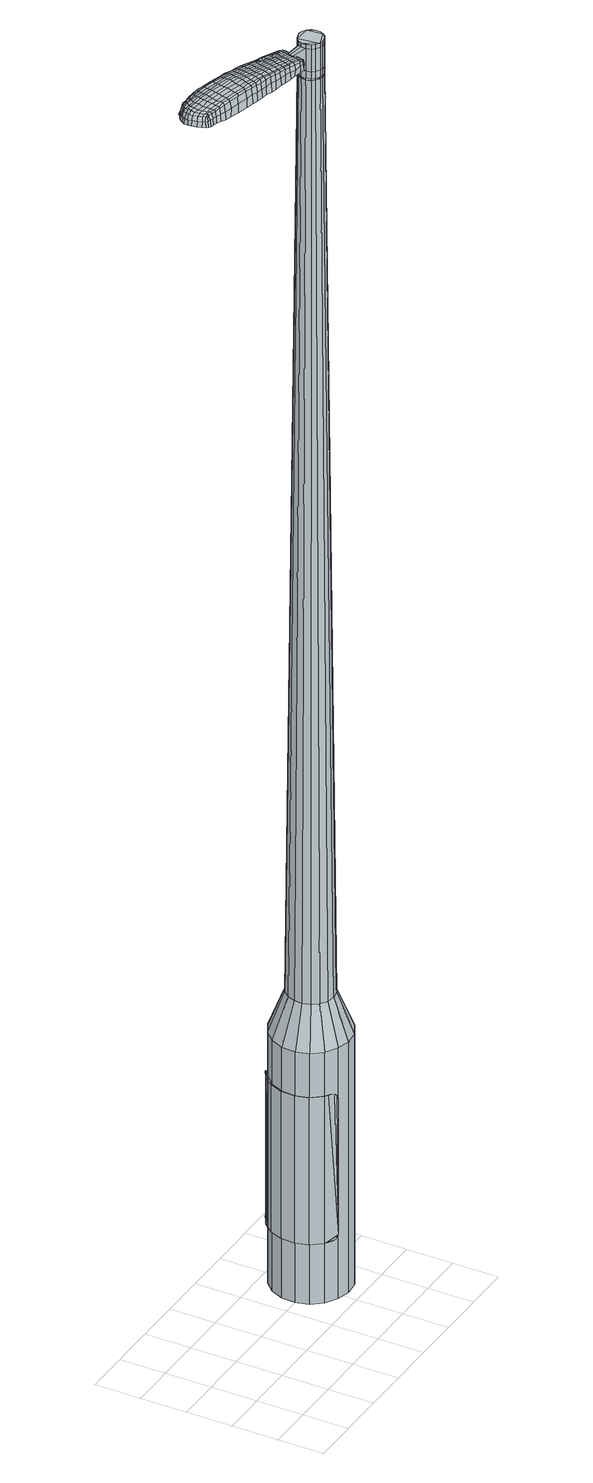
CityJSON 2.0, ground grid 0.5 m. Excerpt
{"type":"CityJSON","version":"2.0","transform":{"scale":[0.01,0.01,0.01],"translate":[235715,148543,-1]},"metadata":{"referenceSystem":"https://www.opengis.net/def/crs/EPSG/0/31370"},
"CityObjects":{
"object1":{"type":"GenericCityObject","attributes":{"cluster":137,"mean_distance_to_centroid":0.184,"new_centroid_x":235717.12,"new_centroid_y":148544.07,"mean_distance_to_camera":5.42,"H1":-834.09,"H2":-298.3,"Z_final":111.54,"cluster2":-1,"proj_x":235718.02,"proj_y":148540.11,"id_line":62573,"bearing_l":77.19,"distance":4.06,"orientation":"left","G_obj":167.19},"geometry":[{"type":"MultiSurface","lod":"2","boundaries":[[[0,1,2,3]],[[1,4,5,2]],[[4,6,7,5]],[[6,8,9,7]],[[8,10,11,9]],[[10,12,13,11]],[[12,14,15,13]],[[14,16,17,15]],[[16,18,19,17]],[[18,20,21,19]],[[20,22,23,21]],[[22,24,25,23]],[[24,26,27,25]],[[26,28,29,27]],[[28,30,31,29]],[[30,32,33,31]],[[32,34,35,33]],[[34,0,3,35]],[[36,37,38,39]],[[38,40,41,42]],[[41,43,42]],[[42,44,45,46]],[[45,47,46]],[[46,48,49,50]],[[49,51,50]],[[42,46,50,38]],[[50,52,39,38]],[[53,36,39]],[[2,5,7,35]],[[7,9,11,15]],[[11,13,15]],[[15,17,19,23]],[[19,21,23]],[[23,25,27,31]],[[27,29,31]],[[15,23,31,7]],[[31,33,35,7]],[[3,2,35]],[[1,0,54,55]],[[0,34,56,54]],[[34,32,57,56]],[[32,30,58,57]],[[30,28,59,58]],[[28,26,60,59]],[[26,24,61,60]],[[24,22,62,61]],[[22,20,63,62]],[[20,18,64,63]],[[18,16,65,64]],[[16,14,66,65]],[[14,12,67,66]],[[12,10,68,67]],[[10,8,69,68]],[[8,6,70,69]],[[6,4,71,70]],[[4,1,55,71]],[[55,54,72,73]],[[54,56,74,72]],[[56,57,75,74]],[[57,58,76,75]],[[58,59,77,76]],[[59,60,78,77]],[[60,61,79,78]],[[61,62,80,79]],[[62,63,81,80]],[[63,64,82,81]],[[64,65,83,82]],[[65,66,84,83]],[[66,67,85,84]],[[67,68,86,85]],[[68,69,87,86]],[[69,70,88,87]],[[70,71,89,88]],[[71,55,73,89]],[[90,91,92,73]],[[74,93,91,90]],[[94,95,93,74]],[[76,96,95,94]],[[97,98,96,76]],[[99,100,98,97]],[[79,101,100,99]],[[80,102,101,79]],[[103,104,102,80]],[[82,105,104,103]],[[83,106,105,82]],[[107,108,106,83]],[[85,109,108,107]],[[110,111,109,85]],[[112,113,111,110]],[[88,114,113,112]],[[89,115,114,88]],[[73,92,115,89]],[[116,117,118,119]],[[120,116,119,121]],[[122,120,121,123]],[[124,122,123,125]],[[126,124,125,127]],[[128,126,127,129]],[[130,128,129,131]],[[132,130,131,133]],[[134,132,133,135]],[[136,134,135,137]],[[138,136,137,139]],[[140,138,139,141]],[[142,140,141,143]],[[144,142,143,145]],[[146,144,145,147]],[[148,146,147,149]],[[72,90,73]],[[72,74,90]],[[75,94,74]],[[75,76,94]],[[77,97,76]],[[77,78,99,97]],[[78,79,99]],[[81,103,80]],[[81,82,103]],[[84,107,83]],[[84,85,107]],[[86,110,85]],[[86,87,112,110]],[[87,88,112]],[[150,92,91]],[[151,113,114]],[[151,152,111,113]],[[152,109,111]],[[153,108,109]],[[153,106,108]],[[154,104,105]],[[154,102,104]],[[155,100,101]],[[155,156,98,100]],[[156,96,98]],[[157,95,96]],[[157,93,95]],[[150,91,93]],[[39,52,148,158]],[[92,150,159,149]],[[53,39,158,117]],[[150,93,118,159]],[[36,53,117,116]],[[93,157,119,118]],[[37,36,116,120]],[[157,96,121,119]],[[38,37,120,122]],[[96,156,123,121]],[[40,38,122,124]],[[156,155,125,123]],[[41,40,124,126]],[[155,101,127,125]],[[43,41,126,128]],[[101,102,129,127]],[[42,43,128,130]],[[102,154,131,129]],[[44,42,130,132]],[[154,105,133,131]],[[45,44,132,134]],[[105,106,135,133]],[[47,45,134,136]],[[106,153,137,135]],[[46,47,136,138]],[[153,109,139,137]],[[48,46,138,140]],[[109,152,141,139]],[[49,48,140,142]],[[152,151,143,141]],[[51,49,142,144]],[[151,114,145,143]],[[50,51,144,146]],[[114,115,147,145]],[[52,50,146,148]],[[115,92,149,147]],[[148,149,160,161]],[[149,159,162,160]],[[159,118,163,162]],[[118,117,164,163]],[[117,158,165,164]],[[158,148,161,165]],[[166,167,168,169]],[[170,166,169,171]],[[166,170,172,173]],[[167,166,173,174]],[[175,176,177,178]],[[179,175,178,180]],[[175,179,181,182]],[[176,175,182,183]],[[184,185,186,187]],[[188,184,187,189]],[[184,188,190,191]],[[185,184,191,192]],[[193,194,195,196]],[[197,193,196,198]],[[193,197,199,200]],[[194,193,200,201]],[[202,203,204,205]],[[206,202,205,207]],[[202,206,208,209]],[[203,202,209,210]],[[211,212,213,214]],[[215,211,214,216]],[[211,215,217,218]],[[212,211,218,219]],[[220,221,222,223]],[[212,220,223,213]],[[220,212,219,224]],[[221,220,224,225]],[[226,227,228,229]],[[221,226,229,222]],[[226,221,225,230]],[[227,226,230,231]],[[232,170,171,233]],[[227,232,233,228]],[[232,227,231,234]],[[170,232,234,172]],[[235,236,237,238]],[[239,235,238,240]],[[235,239,241,242]],[[236,235,242,243]],[[244,245,246,247]],[[236,244,247,237]],[[244,236,243,248]],[[245,244,248,249]],[[250,251,252,253]],[[245,250,253,246]],[[250,245,249,254]],[[251,250,254,255]],[[256,257,258,259]],[[251,256,259,252]],[[256,251,255,260]],[[257,256,260,261]],[[262,167,174,263]],[[257,262,263,258]],[[262,257,261,264]],[[167,262,264,168]],[[265,266,267,268]],[[269,265,268,270]],[[265,269,271,272]],[[266,265,272,273]],[[274,275,276,277]],[[266,274,277,267]],[[274,266,273,278]],[[275,274,278,279]],[[280,281,282,283]],[[275,280,283,276]],[[280,275,279,284]],[[281,280,284,285]],[[286,179,180,287]],[[281,286,287,282]],[[286,281,285,288]],[[179,286,288,181]],[[289,290,291,292]],[[293,289,292,294]],[[289,293,295,296]],[[290,289,296,297]],[[298,299,300,301]],[[290,298,301,291]],[[298,290,297,302]],[[299,298,302,303]],[[304,305,306,307]],[[299,304,307,300]],[[304,299,303,308]],[[305,304,308,309]],[[310,311,312,313]],[[305,310,313,306]],[[310,305,309,314]],[[311,310,314,315]],[[316,176,183,317]],[[311,316,317,312]],[[316,311,315,318]],[[176,316,318,177]],[[319,205,204,320]],[[321,319,320,322]],[[319,321,323,324]],[[205,319,324,207]],[[325,321,322,326]],[[327,325,326,328]],[[325,327,329,330]],[[321,325,330,323]],[[331,327,328,332]],[[333,331,332,334]],[[331,333,335,336]],[[327,331,336,329]],[[337,333,334,338]],[[339,337,338,340]],[[337,339,341,342]],[[333,337,342,335]],[[343,339,340,344]],[[194,343,344,195]],[[343,194,201,345]],[[339,343,345,341]],[[346,347,192,191]],[[348,346,191,190]],[[346,348,349,350]],[[347,346,350,351]],[[352,353,351,350]],[[354,352,350,349]],[[352,354,355,356]],[[353,352,356,357]],[[358,359,357,356]],[[360,358,356,355]],[[358,360,361,362]],[[359,358,362,363]],[[364,365,363,362]],[[366,364,362,361]],[[364,366,199,197]],[[365,364,197,198]],[[367,368,369,370]],[[269,367,370,271]],[[367,269,270,371]],[[368,367,371,372]],[[373,188,189,374]],[[368,373,374,369]],[[373,368,372,375]],[[188,373,375,190]],[[376,377,378,379]],[[215,376,379,217]],[[376,215,216,380]],[[377,376,380,381]],[[382,383,384,385]],[[377,382,385,378]],[[382,377,381,386]],[[383,382,386,387]],[[388,185,192,389]],[[383,388,389,384]],[[388,383,387,390]],[[185,388,390,186]],[[391,392,393,394]],[[173,391,394,174]],[[391,173,172,395]],[[392,391,395,396]],[[397,398,399,400]],[[392,397,400,393]],[[397,392,396,401]],[[398,397,401,402]],[[403,196,195,404]],[[398,403,404,399]],[[403,398,402,405]],[[196,403,405,198]],[[406,407,408,409]],[[178,406,409,180]],[[406,178,177,410]],[[407,406,410,411]],[[412,200,199,413]],[[407,412,413,408]],[[412,407,411,414]],[[200,412,414,201]],[[415,416,417,418]],[[293,415,418,295]],[[415,293,294,419]],[[416,415,419,420]],[[421,206,207,422]],[[416,421,422,417]],[[421,416,420,423]],[[206,421,423,208]],[[424,425,426,427]],[[239,424,427,241]],[[424,239,240,428]],[[425,424,428,429]],[[430,431,432,433]],[[425,430,433,426]],[[430,425,429,434]],[[431,430,434,435]],[[436,203,210,437]],[[431,436,437,432]],[[436,431,435,438]],[[203,436,438,204]],[[439,440,429,428]],[[238,439,428,240]],[[439,238,237,441]],[[440,439,441,442]],[[443,444,435,434]],[[440,443,434,429]],[[443,440,442,445]],[[444,443,445,446]],[[447,320,204,438]],[[444,447,438,435]],[[447,444,446,448]],[[320,447,448,322]],[[449,450,451,452]],[[296,449,452,297]],[[449,296,295,418]],[[450,449,418,417]],[[453,324,323,454]],[[450,453,454,451]],[[453,450,417,422]],[[324,453,422,207]],[[455,456,442,441]],[[247,455,441,237]],[[455,247,246,457]],[[456,455,457,458]],[[459,460,446,445]],[[456,459,445,442]],[[459,456,458,461]],[[460,459,461,462]],[[463,326,322,448]],[[460,463,448,446]],[[463,460,462,464]],[[326,463,464,328]],[[465,466,467,468]],[[302,465,468,303]],[[465,302,297,452]],[[466,465,452,451]],[[469,330,329,470]],[[466,469,470,467]],[[469,466,451,454]],[[330,469,454,323]],[[471,472,458,457]],[[253,471,457,246]],[[471,253,252,473]],[[472,471,473,474]],[[475,476,462,461]],[[472,475,461,458]],[[475,472,474,477]],[[476,475,477,478]],[[479,332,328,464]],[[476,479,464,462]],[[479,476,478,480]],[[332,479,480,334]],[[481,482,483,484]],[[308,481,484,309]],[[481,308,303,468]],[[482,481,468,467]],[[485,336,335,486]],[[482,485,486,483]],[[485,482,467,470]],[[336,485,470,329]],[[487,488,474,473]],[[259,487,473,252]],[[487,259,258,489]],[[488,487,489,490]],[[491,492,478,477]],[[488,491,477,474]],[[491,488,490,493]],[[492,491,493,494]],[[495,338,334,480]],[[492,495,480,478]],[[495,492,494,496]],[[338,495,496,340]],[[497,498,499,500]],[[314,497,500,315]],[[497,314,309,484]],[[498,497,484,483]],[[501,342,341,502]],[[498,501,502,499]],[[501,498,483,486]],[[342,501,486,335]],[[503,504,490,489]],[[263,503,489,258]],[[503,263,174,394]],[[504,503,394,393]],[[505,506,494,493]],[[504,505,493,490]],[[505,504,393,400]],[[506,505,400,399]],[[507,344,340,496]],[[506,507,496,494]],[[507,506,399,404]],[[344,507,404,195]],[[508,509,411,410]],[[318,508,410,177]],[[508,318,315,500]],[[509,508,500,499]],[[510,345,201,414]],[[509,510,414,411]],[[510,509,499,502]],[[345,510,502,341]],[[511,512,372,371]],[[268,511,371,270]],[[511,268,267,513]],[[512,511,513,514]],[[515,348,190,375]],[[512,515,375,372]],[[515,512,514,516]],[[348,515,516,349]],[[517,518,519,520]],[[218,517,520,219]],[[517,218,217,379]],[[518,517,379,378]],[[521,522,523,524]],[[518,521,524,519]],[[521,518,378,385]],[[522,521,385,384]],[[525,347,351,526]],[[522,525,526,523]],[[525,522,384,389]],[[347,525,389,192]],[[527,528,514,513]],[[277,527,513,267]],[[527,277,276,529]],[[528,527,529,530]],[[531,354,349,516]],[[528,531,516,514]],[[531,528,530,532]],[[354,531,532,355]],[[533,534,535,536]],[[224,533,536,225]],[[533,224,219,520]],[[534,533,520,519]],[[537,538,539,540]],[[534,537,540,535]],[[537,534,519,524]],[[538,537,524,523]],[[541,353,357,542]],[[538,541,542,539]],[[541,538,523,526]],[[353,541,526,351]],[[543,544,530,529]],[[283,543,529,276]],[[543,283,282,545]],[[544,543,545,546]],[[547,360,355,532]],[[544,547,532,530]],[[547,544,546,548]],[[360,547,548,361]],[[549,550,551,552]],[[230,549,552,231]],[[549,230,225,536]],[[550,549,536,535]],[[553,554,555,556]],[[550,553,556,551]],[[553,550,535,540]],[[554,553,540,539]],[[557,359,363,558]],[[554,557,558,555]],[[557,554,539,542]],[[359,557,542,357]],[[559,560,546,545]],[[287,559,545,282]],[[559,287,180,409]],[[560,559,409,408]],[[561,366,361,548]],[[560,561,548,546]],[[561,560,408,413]],[[366,561,413,199]],[[562,563,396,395]],[[234,562,395,172]],[[562,234,231,552]],[[563,562,552,551]],[[564,565,402,401]],[[563,564,401,396]],[[564,563,551,556]],[[565,564,556,555]],[[566,365,198,405]],[[565,566,405,402]],[[566,565,555,558]],[[365,566,558,363]],[[567,568,569,570]],[[570,569,571,572]],[[573,571,569,574]],[[574,569,568,575]],[[576,577,578,579]],[[579,578,580,581]],[[582,580,578,583]],[[583,578,577,584]],[[585,586,587,588]],[[588,587,589,590]],[[591,589,587,592]],[[592,587,586,593]],[[594,595,596,597]],[[597,596,598,599]],[[600,598,596,601]],[[601,596,595,602]],[[603,604,605,606]],[[606,605,607,608]],[[609,607,605,610]],[[610,605,604,611]],[[612,613,614,615]],[[615,614,616,617]],[[618,616,614,619]],[[619,614,613,620]],[[621,622,623,624]],[[624,623,613,612]],[[620,613,623,625]],[[625,623,622,626]],[[627,628,629,630]],[[630,629,622,621]],[[626,622,629,631]],[[631,629,628,632]],[[572,571,633,634]],[[634,633,628,627]],[[632,628,633,635]],[[635,633,571,573]],[[636,637,638,639]],[[639,638,640,641]],[[642,640,638,643]],[[643,638,637,644]],[[645,646,647,648]],[[648,647,637,636]],[[644,637,647,649]],[[649,647,646,650]],[[651,652,653,654]],[[654,653,646,645]],[[650,646,653,655]],[[655,653,652,656]],[[657,658,659,660]],[[660,659,652,651]],[[656,652,659,661]],[[661,659,658,662]],[[575,568,663,664]],[[664,663,658,657]],[[662,658,663,665]],[[665,663,568,567]],[[666,667,668,669]],[[669,668,670,671]],[[672,670,668,673]],[[673,668,667,674]],[[675,676,677,678]],[[678,677,667,666]],[[674,667,677,679]],[[679,677,676,680]],[[681,682,683,684]],[[684,683,676,675]],[[680,676,683,685]],[[685,683,682,686]],[[581,580,687,688]],[[688,687,682,681]],[[686,682,687,689]],[[689,687,580,582]],[[690,691,692,693]],[[693,692,694,695]],[[696,694,692,697]],[[697,692,691,698]],[[699,700,701,702]],[[702,701,691,690]],[[698,691,701,703]],[[703,701,700,704]],[[705,706,707,708]],[[708,707,700,699]],[[704,700,707,709]],[[709,707,706,710]],[[711,712,713,714]],[[714,713,706,705]],[[710,706,713,715]],[[715,713,712,716]],[[584,577,717,718]],[[718,717,712,711]],[[716,712,717,719]],[[719,717,577,576]],[[603,606,720,721]],[[721,720,722,723]],[[724,722,720,725]],[[725,720,606,608]],[[723,722,726,727]],[[727,726,728,729]],[[730,728,726,731]],[[731,726,722,724]],[[729,728,732,733]],[[733,732,734,735]],[[736,734,732,737]],[[737,732,728,730]],[[735,734,738,739]],[[739,738,740,741]],[[742,740,738,743]],[[743,738,734,736]],[[741,740,744,745]],[[745,744,595,594]],[[602,595,744,746]],[[746,744,740,742]],[[593,747,748,592]],[[592,748,749,591]],[[750,749,748,751]],[[751,748,747,752]],[[752,753,754,751]],[[751,754,755,750]],[[756,755,754,757]],[[757,754,753,758]],[[758,759,760,757]],[[757,760,761,756]],[[762,761,760,763]],[[763,760,759,764]],[[764,765,766,763]],[[763,766,767,762]],[[600,767,766,598]],[[598,766,765,599]],[[768,769,770,771]],[[771,770,670,672]],[[671,670,770,772]],[[772,770,769,773]],[[590,589,774,775]],[[775,774,769,768]],[[773,769,774,776]],[[776,774,589,591]],[[777,778,779,780]],[[780,779,616,618]],[[617,616,779,781]],[[781,779,778,782]],[[783,784,785,786]],[[786,785,778,777]],[[782,778,785,787]],[[787,785,784,788]],[[593,586,789,790]],[[790,789,784,783]],[[788,784,789,791]],[[791,789,586,585]],[[792,793,794,795]],[[795,794,574,575]],[[573,574,794,796]],[[796,794,793,797]],[[798,799,800,801]],[[801,800,793,792]],[[797,793,800,802]],[[802,800,799,803]],[[594,597,804,805]],[[805,804,799,798]],[[803,799,804,806]],[[806,804,597,599]],[[807,808,809,810]],[[810,809,579,581]],[[576,579,809,811]],[[811,809,808,812]],[[600,601,813,814]],[[814,813,808,807]],[[812,808,813,815]],[[815,813,601,602]],[[816,817,818,819]],[[819,818,694,696]],[[695,694,818,820]],[[820,818,817,821]],[[608,607,822,823]],[[823,822,817,816]],[[821,817,822,824]],[[824,822,607,609]],[[825,826,827,828]],[[828,827,640,642]],[[641,640,827,829]],[[829,827,826,830]],[[831,832,833,834]],[[834,833,826,825]],[[830,826,833,835]],[[835,833,832,836]],[[611,604,837,838]],[[838,837,832,831]],[[836,832,837,839]],[[839,837,604,603]],[[830,840,829]],[[829,840,639,641]],[[636,639,840,841]],[[836,842,843,835]],[[835,843,840,830]],[[841,840,843,844]],[[844,843,842,845]],[[603,721,846,839]],[[839,846,842,836]],[[845,842,846,847]],[[847,846,721,723]],[[848,849,850,851]],[[851,850,697,698]],[[696,697,850,819]],[[819,850,849,816]],[[724,725,852,853]],[[853,852,849,848]],[[816,849,852,823]],[[823,852,725,608]],[[841,854,648,636]],[[645,648,854,855]],[[855,854,856]],[[845,857,858,844]],[[844,858,854,841]],[[856,854,858,859]],[[859,858,857,860]],[[723,727,861,847]],[[847,861,857,845]],[[860,857,861,862]],[[862,861,727,729]],[[863,864,865,866]],[[866,865,703,704]],[[698,703,865,851]],[[851,865,864,848]],[[730,731,867,868]],[[868,867,864,863]],[[848,864,867,853]],[[853,867,731,724]],[[856,869,870,855]],[[855,870,654,645]],[[651,654,870,871]],[[871,870,869,872]],[[860,873,874,859]],[[859,874,869,856]],[[872,869,874,875]],[[875,874,873,876]],[[729,733,877,862]],[[862,877,873,860]],[[876,873,877,878]],[[878,877,733,735]],[[879,880,881,882]],[[882,881,709,710]],[[704,709,881,866]],[[866,881,880,863]],[[736,737,883,884]],[[884,883,880,879]],[[863,880,883,868]],[[868,883,737,730]],[[872,885,886,871]],[[871,886,660,651]],[[657,660,886,887]],[[887,886,885,888]],[[876,889,890,875]],[[875,890,885,872]],[[888,885,890,891]],[[891,890,889,892]],[[735,739,893,878]],[[878,893,889,876]],[[892,889,893,894]],[[894,893,739,741]],[[895,896,897,898]],[[898,897,715,716]],[[710,715,897,882]],[[882,897,896,879]],[[742,743,899,900]],[[900,899,896,895]],[[879,896,899,884]],[[884,899,743,736]],[[888,901,902,887]],[[887,902,664,657]],[[575,664,902,795]],[[795,902,901,792]],[[892,903,904,891]],[[891,904,901,888]],[[792,901,904,801]],[[801,904,903,798]],[[741,745,905,894]],[[894,905,903,892]],[[798,903,905,805]],[[805,905,745,594]],[[812,906,907,811]],[[811,907,719,576]],[[716,719,907,898]],[[898,907,906,895]],[[602,746,908,815]],[[815,908,906,812]],[[895,906,908,900]],[[900,908,746,742]],[[773,909,910,772]],[[772,910,669,671]],[[666,669,910,911]],[[911,910,909,912]],[[591,749,913,776]],[[776,913,909,773]],[[912,909,913,914]],[[914,913,749,750]],[[915,916,917,918]],[[918,917,619,620]],[[618,619,917,780]],[[780,917,916,777]],[[919,920,921,922]],[[922,921,916,915]],[[777,916,921,786]],[[786,921,920,783]],[[752,747,923,924]],[[924,923,920,919]],[[783,920,923,790]],[[790,923,747,593]],[[912,925,926,911]],[[911,926,678,666]],[[675,678,926,927]],[[927,926,925,928]],[[750,755,929,914]],[[914,929,925,912]],[[928,925,929,930]],[[930,929,755,756]],[[931,932,933,934]],[[934,933,625,626]],[[620,625,933,918]],[[918,933,932,915]],[[935,936,937,938]],[[938,937,932,931]],[[915,932,937,922]],[[922,937,936,919]],[[758,753,939,940]],[[940,939,936,935]],[[919,936,939,924]],[[924,939,753,752]],[[928,941,942,927]],[[927,942,684,675]],[[681,684,942,943]],[[943,942,941,944]],[[756,761,945,930]],[[930,945,941,928]],[[944,941,945,946]],[[946,945,761,762]],[[947,948,949,950]],[[950,949,631,632]],[[626,631,949,934]],[[934,949,948,931]],[[951,952,953,954]],[[954,953,948,947]],[[931,948,953,938]],[[938,953,952,935]],[[764,759,955,956]],[[956,955,952,951]],[[935,952,955,940]],[[940,955,759,758]],[[944,957,958,943]],[[943,958,688,681]],[[581,688,958,810]],[[810,958,957,807]],[[762,767,959,946]],[[946,959,957,944]],[[807,957,959,814]],[[814,959,767,600]],[[797,960,961,796]],[[796,961,635,573]],[[632,635,961,950]],[[950,961,960,947]],[[803,962,963,802]],[[802,963,960,797]],[[947,960,963,954]],[[954,963,962,951]],[[599,765,964,806]],[[806,964,962,803]],[[951,962,964,956]],[[956,964,765,764]],[[567,570,169,168]],[[570,572,171,169]],[[582,583,182,181]],[[583,584,183,182]],[[585,588,187,186]],[[588,590,189,187]],[[609,610,209,208]],[[610,611,210,209]],[[612,615,214,213]],[[615,617,216,214]],[[621,624,223,222]],[[624,612,213,223]],[[627,630,229,228]],[[630,621,222,229]],[[572,634,233,171]],[[634,627,228,233]],[[642,643,242,241]],[[643,644,243,242]],[[644,649,248,243]],[[649,650,249,248]],[[650,655,254,249]],[[655,656,255,254]],[[656,661,260,255]],[[661,662,261,260]],[[662,665,264,261]],[[665,567,168,264]],[[672,673,272,271]],[[673,674,273,272]],[[674,679,278,273]],[[679,680,279,278]],[[680,685,284,279]],[[685,686,285,284]],[[686,689,288,285]],[[689,582,181,288]],[[690,693,292,291]],[[693,695,294,292]],[[699,702,301,300]],[[702,690,291,301]],[[705,708,307,306]],[[708,699,300,307]],[[711,714,313,312]],[[714,705,306,313]],[[584,718,317,183]],[[718,711,312,317]],[[768,771,370,369]],[[771,672,271,370]],[[590,775,374,189]],[[775,768,369,374]],[[617,781,380,216]],[[781,782,381,380]],[[782,787,386,381]],[[787,788,387,386]],[[788,791,390,387]],[[791,585,186,390]],[[695,820,419,294]],[[820,821,420,419]],[[821,824,423,420]],[[824,609,208,423]],[[825,828,427,426]],[[828,642,241,427]],[[831,834,433,432]],[[834,825,426,433]],[[611,838,437,210]],[[838,831,432,437]],[[965,966,967,968]],[[969,970,968,967]],[[971,972,973,974]],[[975,976,977,978]],[[966,979,980,967]],[[981,969,967,980]],[[982,971,974,983]],[[984,985,976,975]],[[979,986,987,980]],[[987,988,981,980]],[[989,982,983,990]],[[991,985,984,992]],[[986,993,994,987]],[[994,995,988,987]],[[996,989,990,997]],[[998,991,992,999]],[[1000,1001,1002,1003]],[[1004,1005,1001,1000]],[[1004,1006,1007,1005]],[[1006,1008,1009,1007]],[[1010,1011,1012,1013]],[[1014,1015,1011,1010]],[[1016,1017,1015,1014]],[[1018,1019,1017,1016]],[[1013,1002,1001,1010]],[[1010,1001,1005,1014]],[[1005,1007,1016,1014]],[[1007,1009,1018,1016]],[[974,973,970,969]],[[983,974,969,981]],[[988,990,983,981]],[[995,997,990,988]],[[975,978,972,971]],[[984,975,971,982]],[[992,984,982,989]],[[999,992,989,996]],[[976,1000,1003,977]],[[985,1004,1000,976]],[[1006,1004,985,991]],[[1008,1006,991,998]],[[1020,1021,1022,1023]],[[1022,1024,1025,1026]],[[1022,1026,1027,1028]],[[1022,1028,1023]],[[1029,1020,1023,1030]],[[1031,1030,1023,1032]],[[1033,1032,1023]],[[1034,1022,1021,1035]],[[1036,1034,1035,1037]],[[1038,1036,1037,1039]],[[1040,1038,1039,1041]],[[1042,1040,1041,1043]],[[1043,1044,1045,1046]],[[1043,1046,1047,1048]],[[1043,1048,1049,1050]],[[1049,1051,1052,1053]],[[1049,1053,1054,1055]],[[1049,1055,1050]],[[1043,1050,1042]],[[1056,1057,1021,1020]],[[1058,1059,1024,1022]],[[1060,1061,1033,1023]],[[1057,1062,1035,1021]],[[1063,1058,1022,1034]],[[1062,1064,1037,1035]],[[1065,1063,1034,1036]],[[1064,1066,1039,1037]],[[1067,1065,1036,1038]],[[1066,1068,1041,1039]],[[1069,1067,1038,1040]],[[1068,1070,1043,1041]],[[1071,1069,1040,1042]],[[1070,1072,1044,1043]],[[1073,1074,1051,1049]],[[1075,1071,1042,1050]],[[1045,1044,1072,1076]],[[1046,1045,1076,1077]],[[1047,1046,1077,1078]],[[1048,1047,1078,1079]],[[1049,1048,1079,1073]],[[1080,1056,1020,1029]],[[1081,1080,1029,1030]],[[1082,1081,1030,1031]],[[1083,1082,1031,1032]],[[1061,1083,1032,1033]],[[1025,1024,1059,1084]],[[1052,1051,1074,1085]],[[1026,1025,1084,1086]],[[1027,1026,1086,1087]],[[1028,1027,1087,1088]],[[1023,1028,1088,1060]],[[1053,1052,1085,1089]],[[1054,1053,1089,1090]],[[1055,1054,1090,1091]],[[1050,1055,1091,1075]]]}]}
},
"vertices":[
[169,115,384],[175,129,384],[175,129,96],[169,115,96],[185,139,384],[185,139,96],[198,146,384],[198,146,96],[212,148,384],[212,148,96],[226,145,384],[226,145,96],[239,137,384],[239,137,96],[248,125,384],[248,125,96],[252,111,384],[252,111,96],[251,96,384],[251,96,96],[246,83,384],[246,83,96],[236,72,384],[236,72,96],[223,65,384],[223,65,96],[208,63,384],[208,63,96],[194,67,384],[194,67,96],[181,75,384],[181,75,96],[172,86,384],[172,86,96],[168,100,384],[168,100,96],[198,99,1524],[201,96,1524],[205,93,1524],[197,109,1524],[209,92,1524],[214,93,1524],[221,98,1524],[218,95,1524],[223,103,1524],[223,107,1524],[219,115,1524],[222,112,1524],[215,118,1524],[211,119,1524],[202,116,1524],[206,118,1524],[199,113,1524],[197,104,1524],[186,111,429],[189,119,429],[185,102,429],[188,94,429],[193,87,429],[200,82,429],[209,80,429],[218,82,429],[225,86,429],[231,92,429],[235,100,429],[235,109,429],[232,117,429],[227,124,429],[220,129,429],[211,131,429],[203,130,429],[195,126,429],[197,109,1483],[199,113,1483],[197,104,1483],[198,99,1483],[201,96,1483],[205,93,1483],[209,92,1483],[214,93,1483],[218,95,1483],[221,98,1483],[223,103,1483],[223,107,1483],[222,112,1483],[219,115,1483],[215,118,1483],[211,119,1483],[206,118,1483],[202,116,1483],[198,108,1483],[198,108,1485],[199,113,1485],[197,104,1485],[199,100,1483],[199,100,1485],[201,96,1485],[205,94,1483],[205,94,1485],[209,93,1483],[209,93,1485],[214,93,1485],[218,95,1485],[221,99,1483],[221,99,1485],[223,103,1485],[223,107,1485],[222,111,1483],[222,111,1485],[219,115,1485],[215,117,1483],[215,117,1485],[211,118,1483],[211,118,1485],[206,118,1485],[202,116,1485],[198,99,1519],[197,104,1519],[197,104,1493],[198,99,1493],[201,96,1519],[201,96,1493],[205,93,1519],[205,93,1493],[209,92,1519],[209,92,1493],[214,93,1519],[214,93,1493],[218,95,1519],[218,95,1493],[221,98,1519],[221,98,1493],[223,103,1519],[223,103,1493],[223,107,1519],[223,107,1493],[222,112,1519],[222,112,1493],[219,115,1519],[219,115,1493],[215,118,1519],[215,118,1493],[211,119,1519],[211,119,1493],[206,118,1519],[206,118,1493],[202,116,1519],[202,116,1493],[199,113,1519],[199,113,1493],[197,109,1485],[211,119,1485],[215,118,1485],[222,112,1485],[221,98,1485],[209,92,1485],[205,93,1485],[198,99,1485],[197,109,1519],[197,109,1493],[179,116,1513],[179,116,1518],[179,113,1513],[178,110,1513],[178,110,1518],[179,113,1518],[111,148,1519],[118,146,1518],[117,148,1509],[110,150,1510],[103,150,1519],[102,152,1510],[103,149,1526],[111,146,1525],[118,145,1525],[102,111,1519],[109,109,1518],[110,111,1525],[103,112,1525],[94,112,1519],[95,114,1526],[92,111,1510],[100,109,1510],[107,108,1509],[34,144,1519],[35,148,1519],[34,148,1513],[34,144,1513],[35,140,1519],[34,140,1513],[36,140,1524],[36,144,1524],[37,147,1524],[107,128,1530],[114,126,1529],[115,129,1529],[107,131,1530],[98,130,1531],[99,133,1531],[97,126,1530],[106,124,1530],[113,123,1529],[185,110,1512],[186,113,1512],[185,113,1517],[184,110,1517],[185,107,1512],[184,108,1517],[184,107,1506],[185,110,1506],[185,113,1506],[53,160,1519],[56,160,1519],[55,161,1512],[52,161,1512],[50,160,1518],[50,161,1512],[51,159,1522],[53,159,1523],[56,158,1524],[61,159,1519],[66,158,1519],[66,160,1512],[60,161,1512],[61,158,1524],[67,157,1525],[72,157,1519],[80,156,1519],[79,157,1511],[71,159,1511],[73,156,1526],[80,154,1526],[91,153,1519],[90,155,1510],[92,151,1526],[182,128,1513],[175,130,1513],[175,129,1518],[182,127,1517],[187,126,1512],[186,125,1516],[187,127,1506],[181,129,1507],[174,131,1507],[167,132,1514],[160,134,1515],[161,133,1520],[168,131,1519],[167,133,1507],[159,136,1507],[153,136,1515],[146,138,1516],[146,137,1522],[153,135,1521],[152,138,1508],[145,140,1508],[139,140,1517],[132,142,1517],[132,141,1524],[139,139,1523],[138,142,1508],[131,144,1509],[125,144,1518],[125,143,1524],[124,146,1509],[44,125,1519],[47,124,1519],[48,125,1524],[45,127,1523],[42,126,1518],[43,127,1522],[41,125,1512],[43,124,1512],[46,123,1512],[52,123,1519],[57,121,1519],[58,122,1525],[53,124,1524],[51,122,1512],[56,120,1512],[63,119,1519],[71,117,1519],[72,119,1526],[64,120,1526],[62,118,1511],[69,116,1511],[82,115,1519],[83,116,1526],[80,114,1510],[175,98,1513],[167,99,1513],[166,99,1507],[174,97,1507],[181,98,1512],[180,97,1506],[180,99,1516],[176,99,1517],[168,100,1518],[160,101,1514],[153,102,1515],[151,101,1507],[159,100,1507],[161,102,1519],[154,103,1520],[145,103,1515],[138,104,1516],[136,103,1508],[144,102,1508],[146,104,1521],[139,106,1522],[131,106,1517],[123,107,1517],[122,106,1509],[129,104,1508],[132,107,1523],[125,108,1524],[116,108,1518],[115,107,1509],[117,109,1524],[179,112,1519],[180,114,1519],[172,113,1520],[172,116,1520],[171,110,1520],[178,109,1519],[164,115,1522],[165,117,1522],[157,116,1523],[158,119,1523],[156,113,1523],[164,112,1521],[150,118,1524],[151,121,1524],[143,120,1525],[143,122,1525],[142,116,1525],[149,115,1524],[135,121,1526],[136,124,1526],[128,123,1527],[129,126,1527],[127,120,1527],[135,118,1526],[121,124,1528],[122,128,1528],[120,121,1528],[39,143,1527],[40,147,1527],[39,139,1526],[43,138,1527],[43,142,1528],[44,146,1528],[50,141,1529],[50,144,1529],[49,136,1528],[56,135,1530],[57,139,1530],[58,143,1530],[64,137,1531],[65,141,1531],[63,133,1530],[72,131,1531],[73,135,1531],[74,139,1531],[85,132,1531],[86,136,1531],[85,129,1531],[40,128,1518],[38,130,1519],[37,130,1513],[39,127,1513],[42,128,1523],[40,131,1523],[36,135,1519],[35,135,1513],[38,135,1524],[48,159,1518],[45,158,1518],[47,157,1523],[49,158,1523],[47,161,1513],[45,159,1513],[42,156,1519],[39,154,1519],[41,153,1524],[44,156,1523],[42,157,1513],[38,154,1513],[37,151,1519],[38,151,1524],[36,151,1513],[111,145,1528],[111,143,1528],[118,141,1528],[118,143,1527],[103,147,1528],[102,145,1529],[110,140,1529],[109,137,1530],[116,135,1529],[117,139,1528],[101,143,1529],[100,140,1530],[108,134,1530],[115,132,1529],[99,136,1531],[104,113,1528],[104,116,1529],[96,117,1529],[95,115,1528],[111,112,1527],[111,114,1528],[105,120,1529],[96,121,1530],[112,118,1528],[183,98,1512],[183,100,1512],[182,101,1517],[182,99,1517],[182,98,1506],[182,100,1506],[184,104,1512],[183,104,1517],[183,103,1506],[189,124,1512],[188,123,1512],[188,124,1506],[188,125,1506],[187,124,1517],[187,122,1517],[188,120,1512],[187,118,1512],[186,118,1506],[187,121,1506],[187,120,1517],[186,118,1517],[187,115,1512],[186,116,1506],[185,115,1517],[182,125,1519],[182,124,1519],[175,127,1520],[175,126,1520],[181,122,1519],[181,119,1519],[174,123,1520],[174,121,1520],[180,117,1519],[173,118,1520],[176,100,1519],[177,102,1519],[169,104,1520],[169,102,1520],[178,105,1519],[170,107,1520],[168,129,1521],[167,128,1521],[161,131,1522],[160,130,1522],[167,125,1521],[166,123,1521],[160,127,1522],[159,124,1523],[166,120,1522],[158,122,1523],[162,103,1521],[162,105,1521],[155,106,1522],[154,104,1522],[163,108,1521],[156,110,1522],[153,133,1523],[153,132,1523],[146,135,1524],[146,133,1524],[152,129,1523],[152,126,1524],[145,131,1525],[145,128,1525],[151,124,1524],[144,125,1525],[147,106,1523],[147,108,1523],[140,109,1524],[140,107,1524],[148,111,1524],[141,113,1525],[139,137,1525],[139,135,1525],[132,139,1526],[132,137,1526],[138,133,1526],[138,130,1526],[131,135,1527],[130,132,1527],[137,127,1526],[130,129,1527],[132,108,1525],[133,110,1525],[126,112,1526],[125,110,1526],[134,114,1526],[127,115,1527],[125,141,1527],[125,139,1527],[124,137,1527],[123,134,1528],[122,131,1528],[118,111,1527],[119,113,1527],[119,117,1528],[44,128,1525],[42,130,1525],[47,127,1526],[46,129,1526],[40,134,1526],[44,133,1527],[51,158,1525],[49,157,1525],[53,156,1526],[55,157,1525],[46,155,1525],[43,153,1526],[48,152,1527],[50,155,1526],[41,150,1526],[46,149,1527],[52,125,1526],[51,128,1527],[58,123,1527],[57,126,1528],[50,132,1528],[57,130,1529],[60,157,1526],[58,155,1527],[64,154,1528],[66,156,1527],[56,153,1527],[54,151,1528],[60,149,1529],[62,152,1528],[52,148,1528],[59,146,1530],[64,122,1528],[64,124,1529],[72,120,1528],[72,122,1529],[63,128,1529],[72,127,1530],[72,155,1528],[71,153,1528],[79,151,1529],[80,153,1528],[69,151,1529],[67,148,1530],[76,146,1530],[77,149,1530],[66,144,1530],[75,142,1531],[84,117,1529],[84,120,1529],[84,124,1530],[91,150,1528],[90,148,1529],[89,146,1530],[88,143,1530],[87,139,1531],[116,146,1509],[117,144,1518],[110,146,1518],[109,148,1509],[102,148,1519],[101,150,1510],[103,147,1525],[111,145,1525],[118,143,1525],[111,113,1525],[109,111,1518],[102,113,1518],[104,114,1525],[94,114,1519],[95,116,1525],[92,113,1510],[101,111,1509],[108,110,1509],[37,147,1513],[37,147,1519],[37,144,1519],[36,144,1513],[37,140,1519],[36,140,1513],[38,140,1524],[38,143,1524],[39,147,1524],[114,129,1528],[113,126,1528],[106,128,1529],[107,131,1529],[98,130,1529],[98,133,1529],[97,126,1529],[106,124,1529],[113,123,1528],[183,113,1516],[184,113,1512],[183,111,1512],[182,111,1516],[183,108,1512],[182,108,1516],[182,108,1506],[182,111,1506],[183,113,1506],[55,159,1512],[56,158,1519],[53,158,1518],[52,160,1512],[51,158,1518],[50,159,1512],[51,157,1522],[53,157,1523],[56,156,1523],[65,158,1512],[66,156,1519],[61,157,1519],[60,159,1512],[61,156,1524],[67,155,1525],[79,155,1511],[80,154,1519],[72,155,1519],[71,157,1511],[72,154,1525],[80,152,1526],[91,151,1519],[90,153,1510],[91,150,1526],[174,127,1518],[174,128,1513],[181,126,1513],[181,125,1517],[186,124,1512],[185,124,1515],[185,125,1506],[180,127,1506],[173,129,1507],[160,131,1520],[159,132,1514],[167,130,1514],[167,129,1519],[166,132,1507],[159,134,1507],[146,135,1522],[145,136,1516],[152,134,1515],[153,133,1521],[152,136,1508],[144,138,1508],[132,139,1523],[131,141,1517],[138,138,1516],[139,137,1522],[137,140,1508],[130,142,1508],[124,142,1517],[125,141,1524],[123,144,1509],[49,127,1523],[48,126,1519],[45,127,1518],[46,128,1523],[43,128,1518],[44,129,1522],[42,127,1512],[44,126,1512],[47,125,1512],[59,124,1525],[58,123,1519],[53,124,1519],[53,126,1524],[51,123,1512],[57,122,1512],[72,120,1526],[71,119,1519],[64,121,1519],[65,122,1525],[62,120,1511],[70,118,1511],[82,117,1519],[84,118,1526],[81,116,1510],[167,101,1507],[168,101,1513],[175,100,1513],[174,99,1506],[180,100,1512],[179,99,1506],[180,101,1515],[176,101,1517],[169,102,1518],[152,103,1507],[153,104,1514],[160,103,1514],[159,102,1507],[161,104,1519],[154,105,1520],[137,105,1508],[138,106,1516],[146,105,1515],[144,104,1508],[147,106,1521],[139,108,1522],[122,108,1508],[124,109,1517],[131,108,1516],[129,106,1508],[132,109,1522],[125,110,1523],[116,110,1517],[115,109,1509],[118,111,1524],[178,112,1518],[179,114,1518],[171,113,1519],[172,116,1519],[171,111,1519],[177,109,1518],[164,115,1520],[164,118,1520],[157,117,1521],[157,119,1521],[156,114,1521],[163,112,1520],[149,118,1523],[150,121,1523],[142,120,1524],[143,123,1524],[141,117,1524],[149,115,1523],[135,121,1525],[136,124,1525],[128,123,1526],[128,126,1526],[127,120,1526],[134,118,1525],[121,125,1527],[121,128,1527],[120,121,1527],[41,146,1526],[40,143,1526],[40,139,1525],[44,138,1526],[44,142,1526],[45,145,1526],[51,144,1528],[50,141,1528],[50,137,1527],[57,135,1528],[57,139,1529],[58,142,1529],[65,141,1530],[64,137,1530],[64,134,1529],[72,132,1530],[73,135,1530],[74,139,1530],[86,136,1530],[85,133,1530],[85,129,1530],[39,131,1513],[40,131,1518],[42,129,1518],[41,128,1512],[43,130,1523],[42,132,1523],[38,135,1519],[37,135,1513],[40,136,1523],[48,156,1523],[47,157,1518],[49,158,1518],[50,157,1523],[48,159,1512],[46,158,1512],[42,152,1523],[41,153,1519],[44,155,1519],[45,154,1523],[43,156,1513],[40,153,1513],[39,150,1519],[40,150,1524],[38,150,1513],[117,141,1527],[110,143,1527],[111,144,1527],[118,142,1526],[102,146,1527],[102,145,1528],[116,135,1528],[109,137,1528],[110,140,1528],[116,138,1527],[101,142,1528],[100,139,1529],[108,134,1529],[115,132,1528],[99,136,1529],[96,118,1528],[104,116,1527],[104,115,1527],[96,116,1527],[111,113,1526],[111,115,1527],[105,120,1528],[96,122,1528],[112,119,1527],[180,102,1516],[181,101,1512],[181,100,1512],[180,100,1516],[180,99,1506],[180,100,1506],[182,104,1512],[181,105,1516],[181,104,1506],[186,124,1506],[186,123,1512],[187,124,1512],[186,125,1506],[186,123,1516],[185,123,1516],[184,119,1506],[185,118,1512],[186,121,1512],[185,122,1506],[185,121,1516],[184,118,1516],[184,116,1512],[184,116,1506],[184,116,1516],[181,124,1518],[174,126,1519],[180,119,1518],[180,122,1518],[174,123,1519],[173,121,1519],[179,117,1518],[172,118,1519],[169,104,1519],[176,103,1518],[176,102,1518],[169,103,1519],[177,106,1518],[170,107,1519],[167,128,1520],[160,130,1521],[160,129,1521],[166,123,1520],[166,125,1520],[159,127,1521],[158,124,1521],[165,120,1520],[158,122,1521],[154,107,1521],[162,105,1520],[161,104,1520],[154,106,1521],[162,109,1520],[155,110,1521],[152,131,1522],[153,132,1522],[146,134,1523],[145,133,1523],[151,126,1522],[152,129,1522],[145,131,1523],[144,128,1524],[151,124,1523],[143,125,1524],[140,109,1523],[147,108,1522],[147,107,1522],[140,108,1523],[148,111,1522],[141,113,1523],[138,135,1524],[138,136,1524],[131,138,1525],[131,137,1525],[137,130,1525],[138,133,1524],[130,135,1525],[130,132,1526],[136,127,1525],[129,129,1526],[125,112,1525],[133,111,1524],[132,110,1524],[125,111,1525],[133,114,1524],[126,116,1525],[124,139,1526],[124,140,1526],[123,133,1527],[123,136,1526],[122,131,1527],[118,114,1526],[118,112,1526],[119,117,1526],[44,131,1524],[45,129,1524],[48,128,1525],[47,130,1525],[42,135,1525],[45,134,1525],[53,155,1525],[50,155,1524],[52,156,1524],[55,156,1525],[48,151,1526],[44,152,1525],[47,154,1524],[51,153,1525],[42,149,1525],[46,148,1526],[52,128,1526],[53,126,1526],[59,125,1526],[58,127,1527],[51,132,1526],[57,131,1527],[65,153,1527],[59,154,1526],[60,155,1526],[66,154,1526],[61,149,1528],[54,150,1527],[56,152,1526],[63,151,1527],[52,147,1527],[59,146,1528],[64,125,1527],[65,123,1527],[72,121,1527],[72,123,1528],[64,129,1528],[72,127,1529],[79,150,1528],[71,152,1527],[72,153,1527],[80,151,1527],[76,145,1529],[67,147,1529],[69,150,1528],[77,148,1528],[66,144,1529],[75,142,1530],[84,121,1528],[84,119,1528],[84,125,1529],[90,148,1528],[91,149,1528],[88,142,1529],[89,145,1529],[87,139,1530],[186,125,1508],[184,119,1508],[153,127,1509],[155,135,1509],[132,133,1510],[134,141,1510],[93,142,1512],[96,151,1512],[113,147,1511],[111,138,1511],[76,146,1513],[63,149,1514],[65,157,1514],[78,155,1513],[183,112,1508],[151,119,1509],[130,124,1510],[91,133,1512],[109,129,1511],[74,137,1513],[61,140,1514],[181,106,1508],[149,112,1509],[128,116,1510],[89,124,1512],[107,120,1511],[59,131,1514],[72,128,1513],[180,99,1508],[148,104,1509],[126,107,1510],[87,115,1512],[105,111,1511],[57,123,1514],[70,119,1513],[49,151,1514],[45,151,1514],[46,158,1514],[51,159,1514],[48,143,1514],[43,144,1514],[46,135,1514],[41,137,1514],[44,126,1514],[40,130,1514],[39,149,1515],[36,147,1515],[36,148,1515],[40,153,1515],[38,145,1515],[35,146,1515],[37,141,1515],[35,145,1515],[36,136,1515],[35,144,1515],[183,72,334],[180,74,334],[180,74,165],[192,66,171],[183,72,165],[186,70,165],[189,68,166],[190,67,167],[191,67,169],[186,70,334],[189,68,333],[190,67,332],[191,67,331],[192,66,328],[171,86,165],[171,86,334],[167,100,165],[167,100,334],[168,115,165],[168,115,334],[173,129,165],[173,129,334],[183,140,165],[183,140,334],[187,142,334],[190,144,334],[193,146,333],[195,147,332],[196,147,331],[196,147,328],[187,142,165],[196,147,171],[196,147,169],[195,147,167],[193,146,166],[190,144,165],[185,74,334],[181,76,334],[181,76,165],[185,74,165],[193,69,171],[193,69,328],[173,88,334],[173,88,165],[170,101,334],[170,101,165],[170,115,334],[170,115,165],[176,128,334],[176,128,165],[185,138,334],[185,138,165],[188,140,334],[197,145,328],[197,145,171],[188,140,165],[192,142,334],[194,143,333],[196,144,332],[197,145,331],[188,72,334],[190,71,333],[192,70,332],[193,69,331],[188,72,165],[197,145,169],[190,71,166],[192,70,167],[193,69,169],[196,144,167],[194,143,166],[192,142,165]
]}
